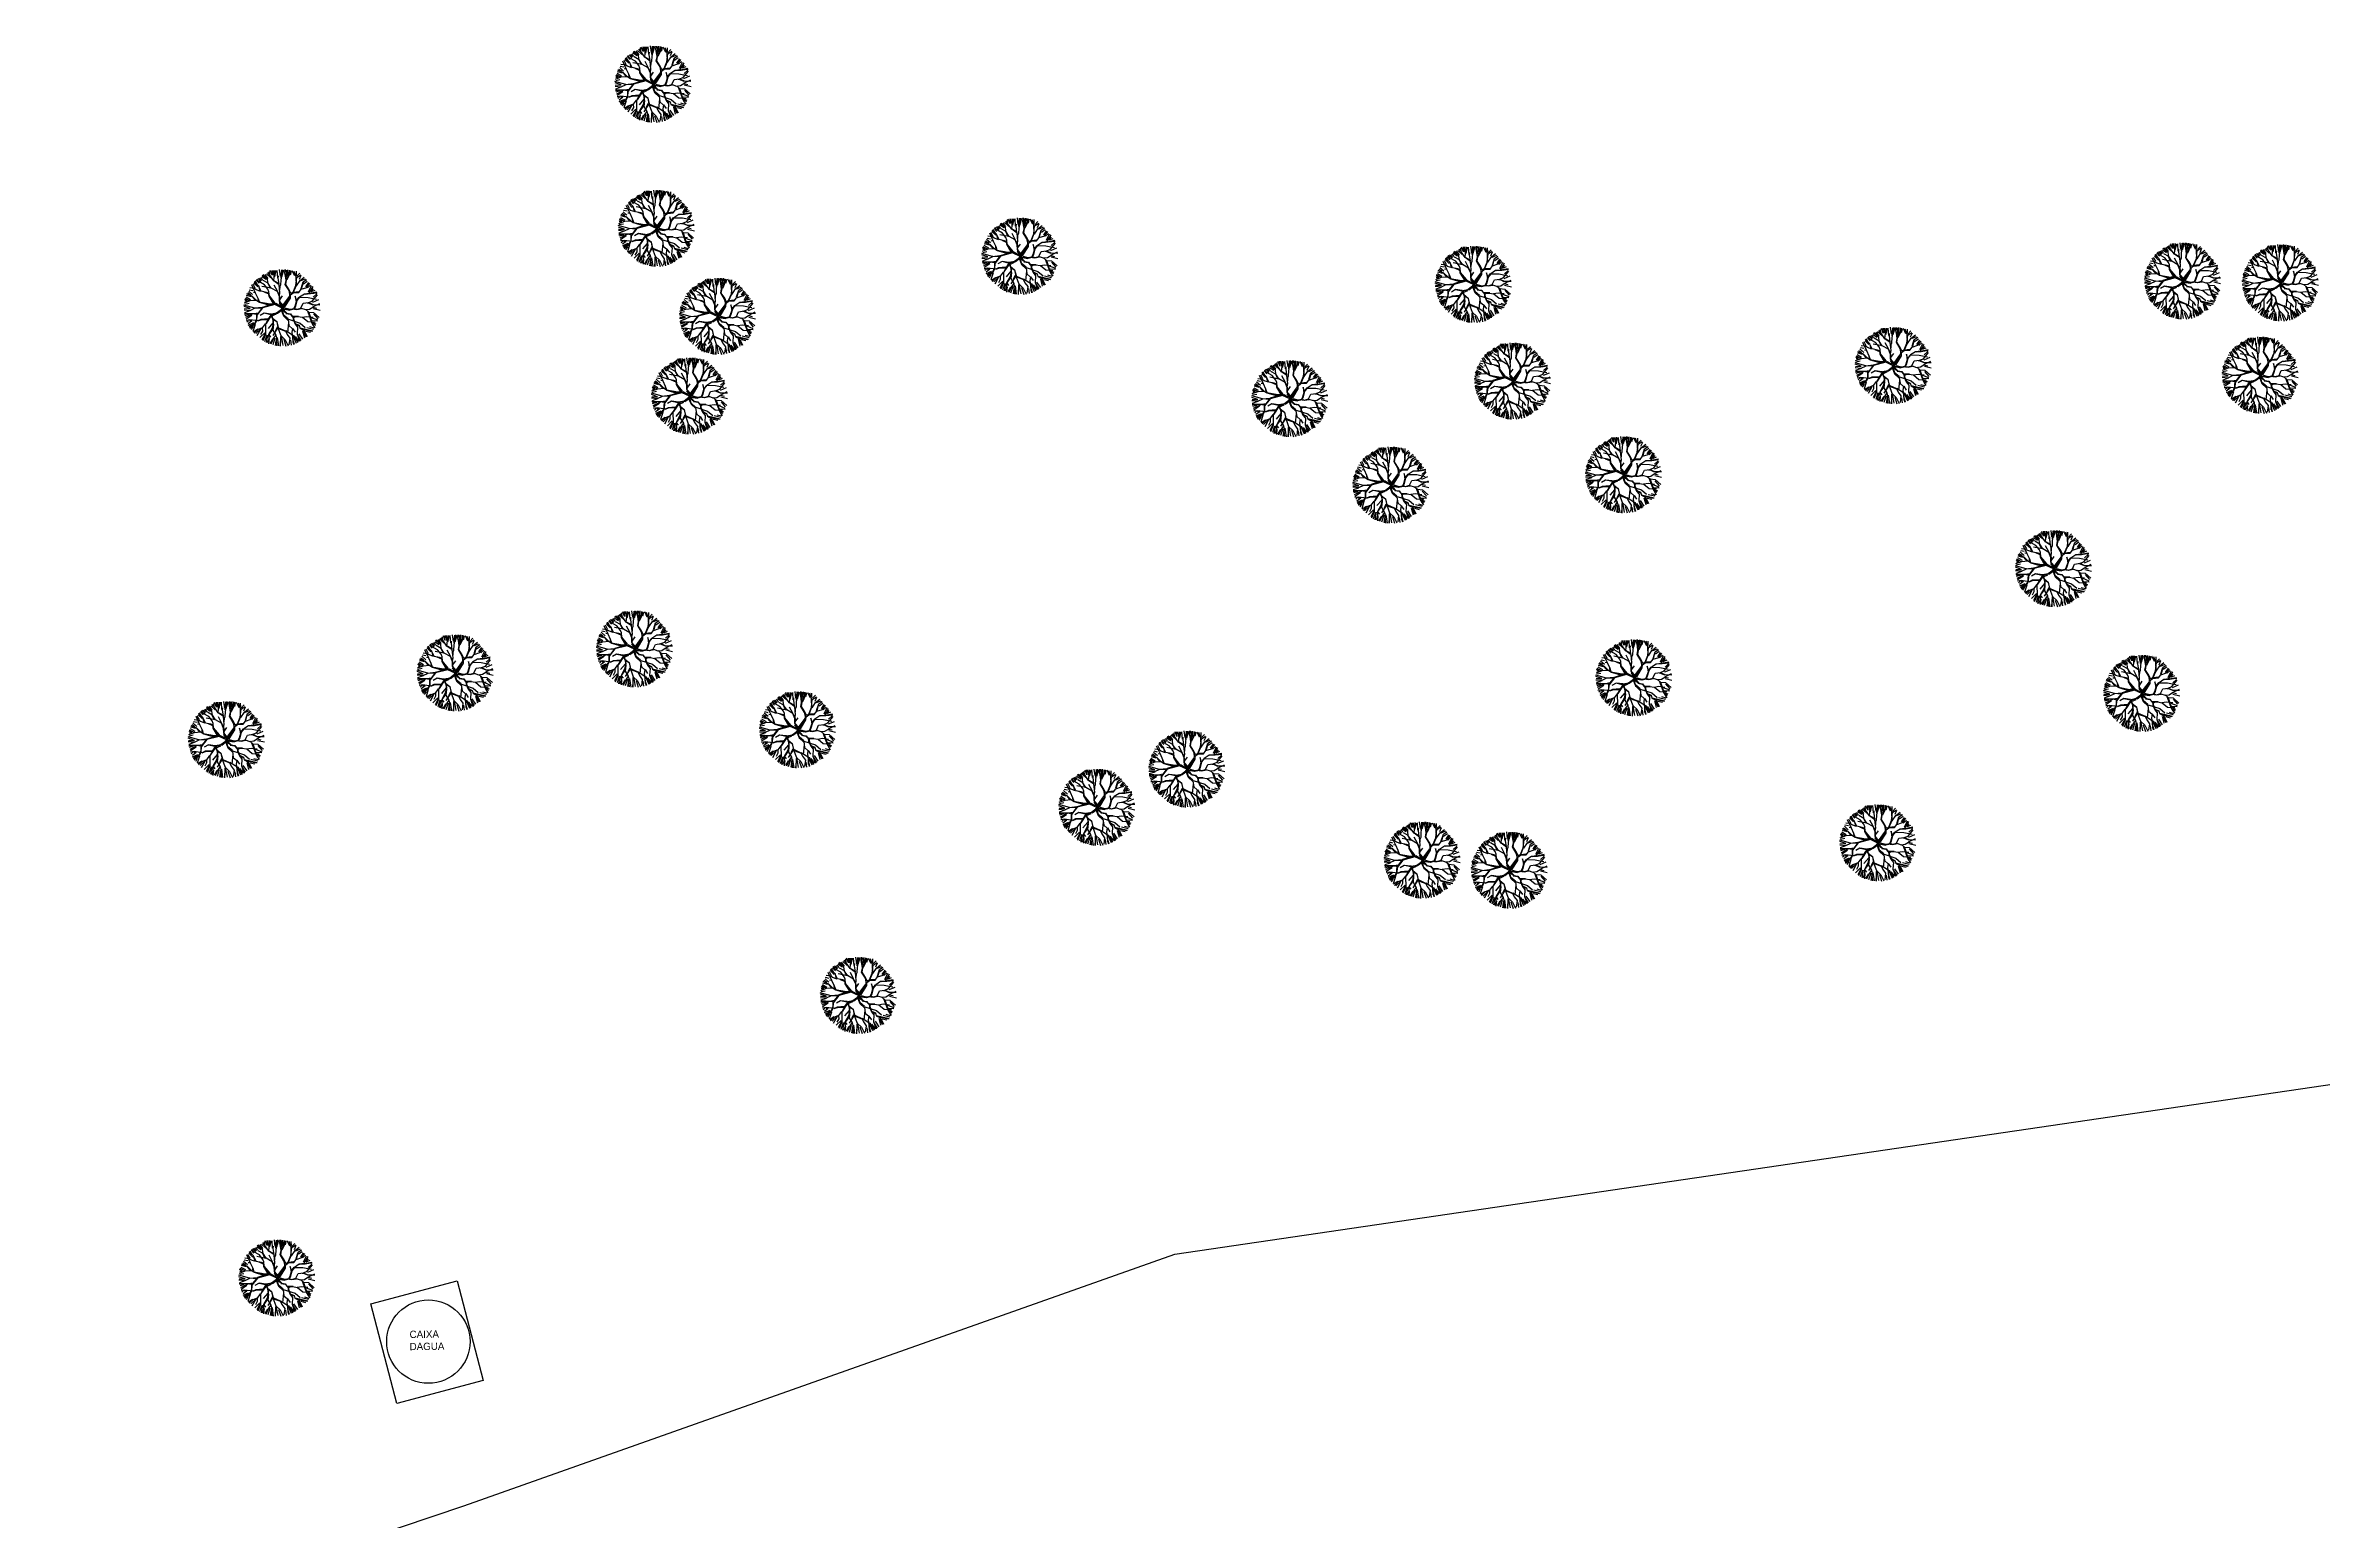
# Model space of a CAD drawing. Header units: metres. Extents: x 341 to 459, y 1341 to 1425.
# Drawn here: x 450.008 to 451.806, y 1411.248 to 1412.413 of the extents above; entities that cross this region are included whole.
import ezdxf

# ---------------------------------------------------------------- set-up
doc = ezdxf.new("R2010")
doc.units = ezdxf.units.M
doc.linetypes.add('CONTINUO', pattern=[0])
doc.layers.add('AVR', color=3, linetype='CONTINUO')
doc.layers.add('B.ACESSO', color=8, linetype='CONTINUO')

# ---------------------------------------------------------------- blocks, each defined once
blk = doc.blocks.new('A$C08C43EE7')
at = {"layer": 'AVR', "color": 252, "true_color": 0x939598}
for p, q in [((0.667, 2.697), (0.789, 2.622)), ((0.869, 2.561), (0.709, 2.761)), ((0.734, 2.761), (0.863, 2.594)), ((0.863, 2.594), (0.76, 2.787)), ((0.902, 2.574), (0.779, 2.8)), ((0.841, 2.819), (0.932, 2.606)), ((0.902, 2.826), (1.015, 2.674)), ((0.963, 2.871), (1.023, 2.803)), ((1.03, 2.697), (0.992, 2.774)), ((0.998, 2.445), (1.043, 2.761)), ((1.043, 2.761), (1.024, 2.903)), ((1.084, 2.902), (1.228, 2.674)), ((1.276, 2.632), (1.133, 2.928)), ((1.22, 2.939), (1.266, 2.773)), ((1.276, 2.832), (1.256, 2.96)), ((1.276, 2.96), (1.288, 2.839)), ((1.282, 2.651), (1.276, 2.832)), ((1.282, 2.599), (1.301, 2.967)), ((1.398, 2.749), (1.327, 2.96)), ((1.404, 2.754), (1.43, 2.98)), ((1.494, 2.561), (1.404, 2.754)), ((1.485, 2.742), (1.568, 2.978)), ((1.485, 2.97), (1.485, 2.742)), ((1.501, 2.561), (1.624, 2.98)), ((1.667, 2.947), (1.697, 2.781)), ((1.785, 2.742), (1.7, 2.973)), ((1.798, 2.484), (1.785, 2.742)), ((1.788, 2.841), (1.849, 2.947)), ((1.788, 2.939), (1.788, 2.841)), ((1.791, 2.749), (1.888, 2.922)), ((1.947, 2.894), (1.842, 2.72)), ((1.947, 2.682), (2.001, 2.871)), ((1.958, 2.639), (2.061, 2.864)), ((2.031, 2.705), (2.099, 2.826)), ((2.031, 2.636), (2.167, 2.788)), ((2.182, 2.629), (2.213, 2.765)), ((2.267, 2.561), (2.294, 2.735)), ((0.319, 1.78), (0.054, 1.871)), ((0.316, 1.833), (0.077, 1.943)), ((0.304, 2.008), (0.099, 2.031)), ((0.288, 1.871), (0.107, 1.985)), ((0.283, 2.027), (0.129, 2.09)), ((0.44, 2.068), (0.145, 2.129)), ((0.433, 2.099), (0.175, 2.189)), ((0.463, 2.148), (0.212, 2.258)), ((0.463, 2.155), (0.238, 2.265)), ((0.508, 2.155), (0.257, 2.29)), ((0.463, 2.027), (0.283, 2.027)), ((0.438, 1.743), (0.316, 1.833)), ((0.53, 2.174), (0.341, 2.371)), ((0.458, 2.02), (0.361, 1.949)), ((0.682, 2.334), (0.41, 2.485)), ((0.735, 1.659), (0.419, 1.865)), ((0.632, 1.859), (0.432, 1.743)), ((0.593, 2.271), (0.463, 2.341)), ((0.869, 2.148), (0.463, 2.148)), ((0.709, 1.884), (0.463, 2.027)), ((0.657, 1.878), (0.464, 2.02)), ((0.501, 2.531), (0.682, 2.334)), ((0.657, 2.439), (0.521, 2.587)), ((0.576, 2.622), (0.682, 2.454)), ((0.863, 2.548), (0.586, 2.639)), ((0.709, 2.271), (0.593, 2.271)), ((0.87, 1.833), (0.632, 1.859)), ((0.721, 2.278), (0.657, 2.439)), ((0.857, 1.852), (0.657, 1.878)), ((0.915, 1.852), (0.702, 2.039)), ((0.902, 1.839), (0.709, 1.884)), ((0.882, 2.155), (0.721, 2.278)), ((1.012, 2.491), (0.869, 2.561)), ((1.127, 1.994), (0.869, 2.148)), ((1.037, 1.839), (0.889, 1.839)), ((1.198, 1.917), (0.895, 2.123)), ((1.012, 2.503), (0.902, 2.574)), ((1.088, 1.865), (0.902, 1.839)), ((1.063, 1.859), (0.966, 1.704)), ((1.101, 1.865), (0.967, 1.704)), ((0.998, 2.445), (1.05, 2.278)), ((1.05, 2.329), (0.998, 2.445)), ((1.127, 2.496), (1.012, 2.503)), ((1.224, 2.478), (1.012, 2.491)), ((1.05, 2.278), (1.043, 2.058)), ((1.07, 2.045), (1.05, 2.329)), ((1.178, 1.917), (1.088, 1.865)), ((1.185, 1.891), (1.101, 1.865)), ((1.256, 2.491), (1.127, 2.496)), ((1.256, 1.91), (1.127, 1.994)), ((1.185, 1.891), (1.263, 1.711)), ((1.231, 1.846), (1.198, 1.917)), ((1.301, 2.193), (1.211, 2.355)), ((1.507, 2.252), (1.224, 2.478)), ((1.236, 1.936), (1.294, 2.187)), ((1.282, 1.684), (1.236, 1.904)), ((1.256, 2.491), (1.282, 2.651)), ((1.294, 1.704), (1.256, 1.91)), ((1.263, 1.929), (1.301, 2.193)), ((1.276, 2.509), (1.282, 2.464)), ((1.308, 2.433), (1.282, 2.599)), ((1.527, 2.258), (1.308, 2.433)), ((1.482, 2.296), (1.501, 2.554)), ((1.52, 2.271), (1.494, 2.561)), ((1.63, 1.774), (1.507, 2.252)), ((1.617, 1.962), (1.527, 2.258)), ((1.61, 2.007), (1.72, 2.368)), ((1.649, 1.936), (1.617, 1.962)), ((1.655, 1.756), (1.624, 1.929)), ((1.63, 1.968), (1.668, 2.123)), ((1.649, 1.949), (1.733, 2.393)), ((1.668, 1.756), (1.649, 1.936)), ((1.668, 1.826), (1.958, 1.994)), ((1.682, 1.787), (1.913, 1.942)), ((1.688, 1.756), (1.971, 1.981)), ((1.733, 2.393), (1.798, 2.484)), ((1.74, 2.374), (1.881, 2.419)), ((1.758, 2.413), (1.888, 2.426)), ((1.798, 2.523), (1.958, 2.645)), ((1.803, 2.484), (1.958, 2.639)), ((1.881, 2.419), (2.094, 2.516)), ((1.958, 1.994), (2.087, 2.007)), ((1.971, 1.981), (2.139, 1.994)), ((2.049, 2.007), (2.126, 2.181)), ((2.087, 2.007), (2.113, 2.09)), ((2.094, 2.516), (2.416, 2.664)), ((2.101, 2.523), (2.113, 2.606)), ((2.113, 2.09), (2.159, 2.296)), ((2.139, 1.994), (2.236, 2.032)), ((2.139, 1.665), (2.281, 1.904)), ((2.152, 2.31), (2.216, 2.491)), ((2.159, 2.296), (2.377, 2.4)), ((2.159, 1.665), (2.397, 1.788)), ((2.171, 2.336), (2.37, 2.393)), ((2.216, 2.491), (2.267, 2.561)), ((2.236, 2.032), (2.416, 2.168)), ((2.275, 1.91), (2.352, 2.265)), ((2.281, 1.904), (2.462, 2.02)), ((2.288, 2.531), (2.44, 2.614)), ((2.288, 1.949), (2.468, 2.026)), ((2.334, 2.425), (2.486, 2.576)), ((2.377, 2.4), (2.538, 2.568)), ((2.404, 1.588), (2.558, 1.795)), ((2.416, 2.168), (2.538, 2.381)), ((2.435, 2.464), (2.551, 2.548)), ((2.435, 2.451), (2.565, 2.523)), ((2.455, 1.607), (2.571, 1.807)), ((2.462, 2.02), (2.623, 2.04)), ((2.468, 2.02), (2.578, 2.214)), ((2.478, 2.379), (2.599, 2.485)), ((2.538, 2.381), (2.641, 2.458)), ((2.538, 2.303), (2.667, 2.409)), ((2.558, 1.795), (2.784, 1.955)), ((2.569, 2.28), (2.675, 2.356)), ((2.571, 1.795), (2.971, 1.749)), ((2.599, 2.228), (2.705, 2.303)), ((2.614, 2.099), (2.72, 2.265)), ((2.623, 2.04), (2.777, 2.246)), ((2.623, 2.04), (2.81, 2.207)), ((2.66, 2.023), (2.818, 2.129)), ((2.675, 1.909), (2.834, 2.083)), ((2.781, 1.864), (2.963, 1.932)), ((2.781, 1.857), (2.97, 1.857)), ((2.781, 1.803), (2.97, 1.811)), ((2.784, 1.955), (2.926, 1.962)), ((2.796, 1.97), (2.886, 2.031)), ((0, 1.562), (0.374, 1.55)), ((0.265, 1.44), (0.001, 1.356)), ((0.393, 1.55), (0.006, 1.582)), ((0.341, 1.697), (0.008, 1.652)), ((0.25, 1.381), (0.012, 1.265)), ((0.239, 1.736), (0.013, 1.71)), ((0.341, 1.53), (0.023, 1.478)), ((0.026, 1.736), (0.155, 1.743)), ((0.228, 1.175), (0.031, 1.152)), ((0.329, 1.724), (0.032, 1.775)), ((0.303, 1.195), (0.052, 1.234)), ((0.168, 1.079), (0.058, 1.053)), ((0.232, 1.079), (0.071, 1.034)), ((0.372, 1.061), (0.114, 0.947)), ((0.406, 1.053), (0.129, 0.886)), ((0.361, 1.092), (0.135, 1.085)), ((0.47, 0.905), (0.18, 0.815)), ((0.364, 0.985), (0.182, 0.848)), ((0.535, 1.117), (0.232, 1.079)), ((0.412, 1.549), (0.25, 1.381)), ((0.458, 1.305), (0.303, 1.195)), ((0.432, 1.743), (0.329, 1.724)), ((0.606, 1.356), (0.406, 1.053)), ((0.721, 1.659), (0.412, 1.549)), ((0.599, 1.369), (0.458, 1.305)), ((0.728, 0.886), (0.47, 0.905)), ((0.909, 1.24), (0.528, 1.285)), ((0.677, 1.092), (0.535, 1.117)), ((0.683, 1.085), (0.535, 0.989)), ((0.689, 1.64), (0.586, 1.362)), ((0.722, 1.633), (0.599, 1.369)), ((0.612, 1.749), (0.76, 1.672)), ((0.799, 1.227), (0.677, 1.092)), ((0.967, 1.704), (0.721, 1.659)), ((0.728, 1.64), (0.954, 1.691)), ((0.851, 0.982), (0.728, 0.886)), ((0.741, 0.879), (0.851, 0.956)), ((0.851, 0.956), (0.786, 0.827)), ((1.037, 1.253), (0.799, 1.227)), ((0.877, 0.976), (0.806, 0.827)), ((1.044, 1.06), (0.851, 0.982)), ((1.057, 1.046), (0.877, 0.976)), ((1.05, 1.246), (0.896, 0.789)), ((1.179, 1.433), (1.005, 1.253)), ((1.186, 1.427), (1.037, 1.253)), ((1.147, 1.072), (1.044, 1.06)), ((1.134, 1.034), (1.057, 1.046)), ((1.063, 1.253), (1.218, 1.433)), ((1.134, 1.072), (1.154, 0.879)), ((1.25, 1.169), (1.147, 1.079)), ((1.218, 1.131), (1.147, 1.072)), ((1.154, 0.853), (1.16, 1.066)), ((1.379, 1.511), (1.179, 1.433)), ((1.398, 1.485), (1.186, 1.427)), ((1.263, 1.156), (1.218, 1.131)), ((1.282, 1.337), (1.25, 1.169)), ((1.289, 1.305), (1.263, 1.156)), ((1.405, 1.491), (1.276, 1.672)), ((1.391, 1.536), (1.282, 1.684)), ((1.493, 1.485), (1.289, 1.305)), ((1.398, 1.562), (1.294, 1.704)), ((1.295, 1.33), (1.424, 1.504)), ((1.456, 1.491), (1.295, 1.33)), ((1.501, 1.485), (1.391, 1.536)), ((1.501, 1.485), (1.398, 1.562)), ((1.456, 1.44), (1.411, 1.182)), ((1.493, 1.485), (1.418, 1.169)), ((1.418, 1.169), (1.456, 1.008)), ((1.444, 1.001), (1.431, 0.905)), ((1.431, 0.905), (1.463, 0.724)), ((1.463, 0.982), (1.437, 0.911)), ((1.437, 0.911), (1.482, 0.75)), ((1.501, 1.375), (1.444, 1.175)), ((1.444, 1.175), (1.469, 1.021)), ((1.456, 1.008), (1.534, 0.963)), ((1.469, 1.021), (1.56, 0.976)), ((1.493, 1.485), (1.63, 1.774)), ((1.493, 1.485), (1.655, 1.756)), ((1.493, 1.485), (1.534, 1.375)), ((1.54, 1.523), (1.527, 1.485)), ((1.527, 1.485), (1.552, 1.381)), ((1.534, 1.375), (1.881, 1.155)), ((1.534, 0.963), (1.779, 0.892)), ((1.552, 1.381), (1.565, 1.485)), ((1.56, 0.976), (1.746, 0.918)), ((1.565, 1.562), (1.668, 1.736)), ((1.565, 1.485), (1.565, 1.562)), ((1.566, 1.504), (1.695, 1.588)), ((1.572, 1.479), (1.669, 1.556)), ((1.579, 1.465), (1.953, 1.175)), ((1.579, 1.433), (1.868, 1.214)), ((1.585, 1.368), (1.579, 1.433)), ((1.862, 1.188), (1.585, 1.368)), ((1.598, 1.453), (1.746, 1.575)), ((1.868, 1.214), (1.617, 1.375)), ((1.669, 1.556), (1.759, 1.588)), ((1.946, 0.963), (1.708, 0.93)), ((1.746, 1.575), (1.811, 1.575)), ((1.759, 1.588), (1.959, 1.588)), ((1.779, 0.918), (1.914, 0.808)), ((1.785, 0.918), (1.946, 0.963)), ((1.811, 1.575), (1.972, 1.459)), ((1.849, 1.556), (1.985, 1.582)), ((1.953, 1.175), (1.862, 1.188)), ((1.881, 1.155), (2.004, 1.149)), ((1.94, 1.588), (2.139, 1.665)), ((1.959, 1.588), (2.088, 1.562)), ((1.971, 1.175), (2.036, 1.175)), ((2.004, 1.149), (2.087, 1.046)), ((2.011, 1.588), (2.146, 1.665)), ((2.036, 1.175), (2.171, 1.207)), ((2.068, 1.137), (2.113, 1.046)), ((2.074, 1.137), (2.204, 1.2)), ((2.082, 1.04), (2.094, 0.827)), ((2.087, 1.046), (2.377, 0.917)), ((2.088, 1.562), (2.404, 1.588)), ((2.12, 0.827), (2.101, 1.034)), ((2.113, 1.046), (2.37, 0.937)), ((2.171, 1.207), (2.416, 1.35)), ((2.198, 1.562), (2.333, 1.556)), ((2.204, 1.2), (2.41, 1.33)), ((2.301, 1.575), (2.397, 1.524)), ((2.359, 0.911), (2.565, 0.769)), ((2.37, 0.937), (2.686, 0.898)), ((2.377, 0.917), (2.706, 0.924)), ((2.397, 1.524), (2.591, 1.511)), ((2.41, 1.33), (2.583, 1.298)), ((2.416, 1.35), (2.565, 1.317)), ((2.423, 1.594), (2.662, 1.62)), ((2.565, 1.317), (2.892, 1.35)), ((2.583, 1.298), (2.848, 1.188)), ((2.829, 1.169), (2.59, 1.285)), ((2.591, 1.511), (2.99, 1.44)), ((2.874, 1.375), (2.603, 1.323)), ((2.662, 1.62), (2.752, 1.614)), ((2.667, 1.515), (2.985, 1.485)), ((2.675, 1.644), (2.963, 1.659)), ((2.686, 0.898), (2.789, 0.736)), ((2.69, 1.295), (2.97, 1.288)), ((2.706, 0.924), (2.925, 0.994)), ((2.72, 1.758), (2.963, 1.697)), ((2.72, 1.478), (2.985, 1.394)), ((2.728, 0.894), (2.849, 0.773)), ((2.743, 1.538), (3, 1.569)), ((2.743, 0.97), (2.948, 1.068)), ((2.758, 1.25), (2.985, 1.243)), ((2.766, 0.91), (2.925, 0.91)), ((2.796, 1.144), (2.932, 1.106)), ((2.944, 1.137), (2.829, 1.169)), ((2.957, 1.155), (2.835, 1.182)), ((2.848, 1.188), (2.97, 1.182)), ((2.996, 1.362), (2.874, 1.375)), ((2.892, 1.35), (2.99, 1.317)), ((2.996, 1.343), (2.919, 1.355)), ((0.309, 0.827), (0.18, 0.801)), ((0.2, 0.776), (0.309, 0.827)), ((0.213, 0.75), (0.451, 0.892)), ((0.478, 0.848), (0.258, 0.705)), ((0.584, 0.697), (0.319, 0.629)), ((0.599, 0.674), (0.349, 0.568)), ((0.606, 0.634), (0.361, 0.518)), ((0.576, 0.568), (0.53, 0.386)), ((0.651, 0.698), (0.573, 0.318)), ((0.709, 0.789), (0.586, 0.292)), ((0.696, 0.795), (0.606, 0.634)), ((0.72, 0.531), (0.652, 0.265)), ((0.806, 0.827), (0.696, 0.795)), ((0.75, 0.417), (0.698, 0.25)), ((0.838, 0.299), (0.703, 0.215)), ((0.896, 0.789), (0.722, 0.589)), ((0.895, 0.288), (0.796, 0.189)), ((1.315, 0.447), (0.838, 0.299)), ((0.902, 0.28), (0.857, 0.166)), ((0.87, 0.312), (1.353, 0.486)), ((0.947, 0.486), (0.928, 0.202)), ((1.121, 0.692), (0.947, 0.486)), ((0.986, 0.311), (0.97, 0.099)), ((1.106, 0.348), (1.008, 0.106)), ((1.251, 0.257), (1.054, 0.091)), ((1.302, 0.254), (1.102, 0.034)), ((1.154, 0.879), (1.121, 0.692)), ((1.154, 0.518), (1.121, 0.279)), ((1.128, 0.705), (1.154, 0.518)), ((1.321, 0.447), (1.302, 0.254)), ((1.424, 0.563), (1.321, 0.447)), ((1.455, 0.265), (1.387, 0)), ((1.476, 0.737), (1.418, 0.576)), ((1.418, 0.576), (1.431, 0.415)), ((1.431, 0.415), (1.515, 0.279)), ((1.515, 0.279), (1.476, 0.131)), ((1.482, 0.75), (1.669, 0.66)), ((1.521, 0.279), (1.65, 0.009)), ((1.675, 0.441), (1.604, 0.286)), ((1.611, 0.273), (1.604, 0.002)), ((1.695, 0.447), (1.611, 0.273)), ((1.669, 0.66), (1.695, 0.447)), ((1.682, 0.499), (1.675, 0.441)), ((1.695, 0.447), (1.753, 0.299)), ((1.713, 0.273), (1.811, 0.038)), ((1.753, 0.299), (1.998, 0.092)), ((1.779, 0.892), (1.908, 0.789)), ((1.895, 0.466), (1.824, 0.137)), ((1.908, 0.789), (1.895, 0.466)), ((1.902, 0.265), (2.031, 0.121)), ((1.92, 0.801), (2.043, 0.608)), ((2.03, 0.582), (2.043, 0.382)), ((2.062, 0.105), (2.036, 0.37)), ((2.043, 0.608), (2.062, 0.415)), ((2.043, 0.382), (2.088, 0.112)), ((2.056, 0.415), (2.107, 0.112)), ((2.062, 0.415), (2.326, 0.26)), ((2.094, 0.827), (2.217, 0.731)), ((2.114, 0.439), (2.356, 0.318)), ((2.122, 0.334), (2.182, 0.182)), ((2.13, 0.334), (2.235, 0.243)), ((2.217, 0.731), (2.288, 0.505)), ((2.236, 0.711), (2.494, 0.641)), ((2.249, 0.731), (2.507, 0.647)), ((2.273, 0.477), (2.379, 0.356)), ((2.288, 0.505), (2.449, 0.382)), ((2.311, 0.545), (2.478, 0.432)), ((2.432, 0.636), (2.531, 0.485)), ((2.507, 0.647), (2.597, 0.511)), ((2.561, 0.735), (2.629, 0.553)), ((2.565, 0.769), (2.694, 0.602)), ((2.614, 0.788), (2.773, 0.72))]:
    blk.add_line(p, q, dxfattribs=at)
blk = doc.blocks.new('sde')
at = {"layer": 'B.ACESSO'}
for p, q in [((335.2435, 221.5979, -0.2602), (335.9975, 221.7088, -0.2602)), ((334.8224, 221.4488, -0.2602), (335.2435, 221.5979, -0.2602)), ((334.7675, 221.5684, -0.2857), (334.8186, 221.582, -0.2857)), ((334.8186, 221.582, -0.2857), (334.834, 221.523, -0.2857)), ((334.7828, 221.5094, -0.2857), (334.7675, 221.5684, -0.2857)), ((334.834, 221.523, -0.2857), (334.7828, 221.5094, -0.2857)), ((334.4925, 221.3378, -0.2602), (334.8224, 221.4488, -0.2602))]:
    blk.add_line(p, q, dxfattribs=at)
blk.add_circle((334.8015, 221.5461, -0.4876), 0.0247, dxfattribs=at)
at = {"layer": 'B.ACESSO', "xscale": 0.01510945324038358, "yscale": 0.01510945324038358, "zscale": 0.01510945324038358, "rotation": 90.70135376019579}
for p in [(334.9573, 222.2687, -0.292), (334.9593, 222.1833, -0.2922), (335.1746, 222.1668, -0.2918), (335.4431, 222.1501, -0.2914), (335.8631, 222.1521, -0.2899), (335.921, 222.151, -0.2886), (334.7376, 222.1362, -0.2915), (334.9955, 222.1312, -0.2907), (335.4663, 222.0928, -0.2901), (335.6917, 222.102, -0.2912), (335.9091, 222.0963, -0.2877), (334.9789, 222.084, -0.2885), (335.3344, 222.0824, -0.2907), (335.3942, 222.0312, -0.291), (335.532, 222.0373, -0.2905), (335.7867, 221.9817, -0.2881), (334.9463, 221.9341, -0.2853), (334.8401, 221.9199, -0.2919), (335.5382, 221.917, -0.2908), (335.8389, 221.9078, -0.2929), (334.7046, 221.8804, -0.2907), (335.0429, 221.8862, -0.2926), (335.2734, 221.8629, -0.2901), (335.2201, 221.8403, -0.2908), (335.6826, 221.8192, -0.2921), (335.4128, 221.809, -0.29), (335.4644, 221.803, -0.2911), (335.0789, 221.7288, -0.2927), (334.7346, 221.5614, -0.2895)]:
    blk.add_blockref('A$C08C43EE7', p, dxfattribs=at)
at = {"layer": 'B.ACESSO'}
for s, p in [('CAIXA', (334.7904, 221.5482, -0.4876)), ('DAGUA', (334.7904, 221.541, -0.4876))]:
    blk.add_text(s, height=0.00433, rotation=0.7014, dxfattribs=at).set_placement(p)

msp = doc.modelspace()

# ---------------------------------------------------------------- block references
at = {"color": 10, "xscale": 1.333333333333339, "yscale": 1.333333333333339, "zscale": 1.333333333333339}
msp.add_blockref('sde', (3.9083, 1115.9943), dxfattribs=at)

doc.saveas('drawing.dxf')
